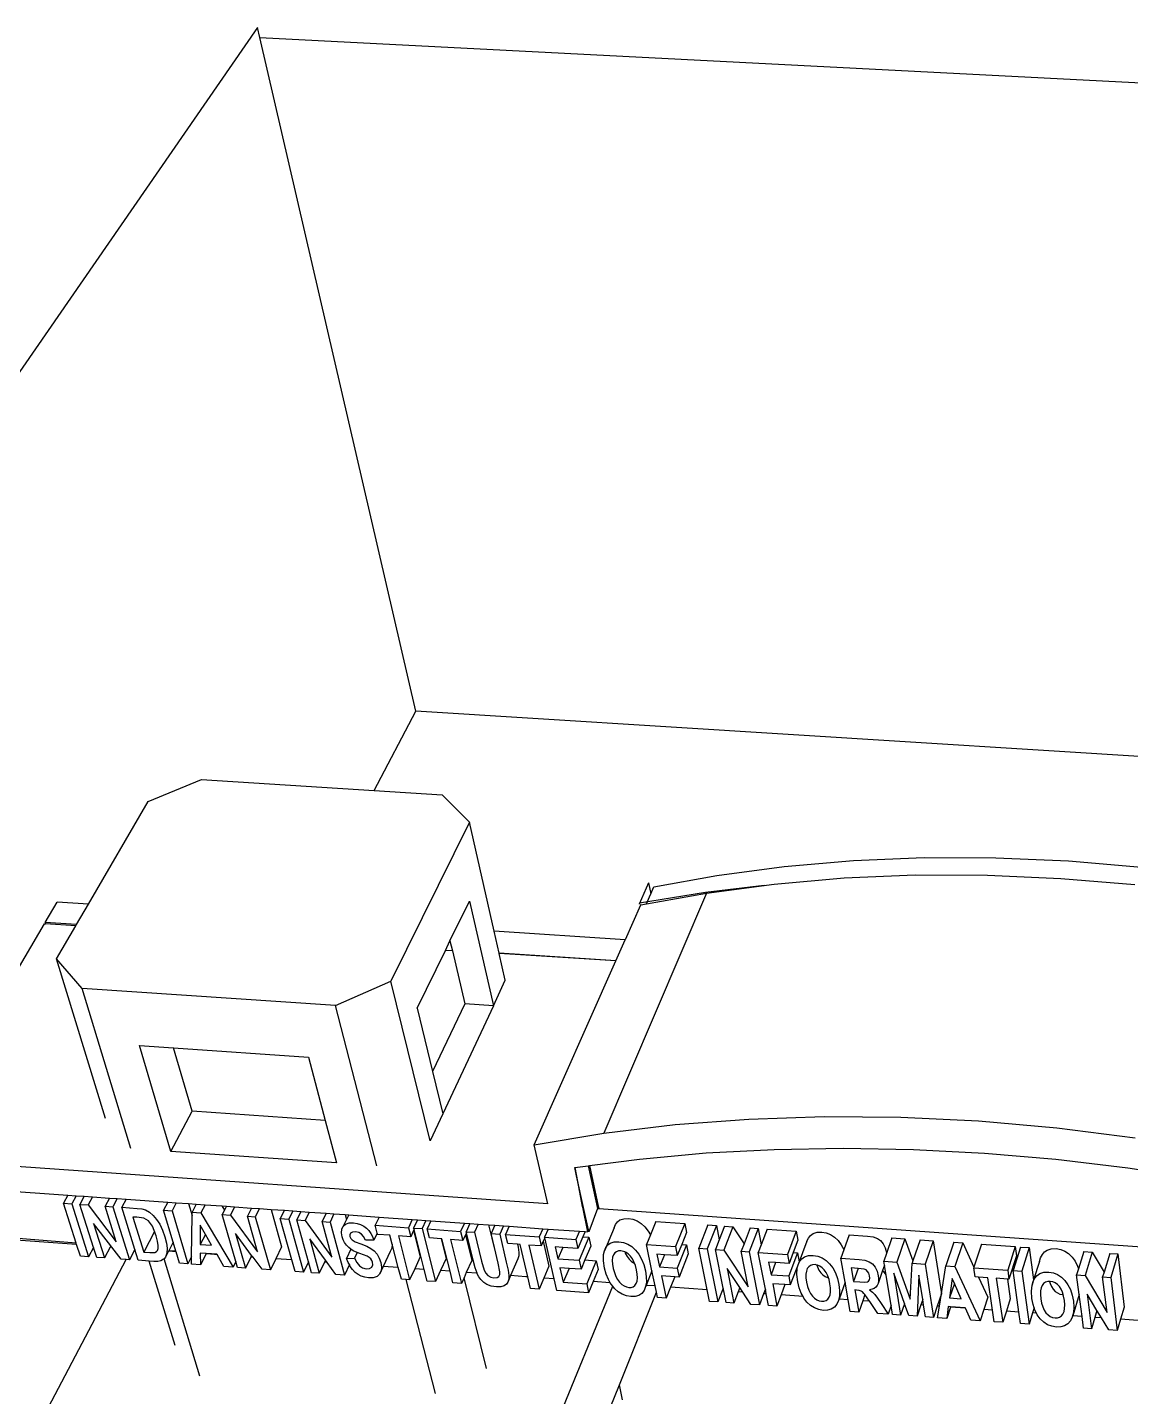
# Model space of a CAD drawing. Extents: x -32.6 to 7.6, y -16.6 to 12.1.
# Drawn here: x -19.14 to -6.94, y -3.03 to 12.12 of the extents above; entities that cross this region are included whole.
import ezdxf

# ---------------------------------------------------------------- set-up
doc = ezdxf.new("R2010")
doc.units = 0
doc.header["$MEASUREMENT"] = 0
doc.layers.get('0').update_dxf_attribs({"linetype": 'CONTINUOUS'})

msp = doc.modelspace()

# ---------------------------------------------------------------- linework, layer by layer
for p, q in [((-16.595, 12.117), (-32.644, -11.11)), ((-16.569, 12.006), (-16.595, 12.117)), ((-16.569, 12.006), (7.391, 10.774)), ((-14.845, 4.553), (-16.569, 12.006)), ((-15.305, 3.677), (-14.845, 4.553)), ((6.598, 3.216), (-14.845, 4.553)), ((-17.806, 3.554), (-17.214, 3.799)), ((-17.214, 3.799), (-15.305, 3.677)), ((-15.305, 3.677), (-14.552, 3.629)), ((-18.466, 2.419), (-17.806, 3.554)), ((-14.25, 3.326), (-14.552, 3.629)), ((-14.25, 3.326), (-15.123, 1.568)), ((-13.977, 2.12), (-14.25, 3.326)), ((-10.77, 2.836), (-10.005, 2.901)), ((-10.005, 2.901), (-9.224, 2.934)), ((-9.224, 2.934), (-8.43, 2.932)), ((-8.43, 2.932), (-7.627, 2.897)), ((-7.627, 2.897), (-6.818, 2.828)), ((-12.211, 2.612), (-11.515, 2.737)), ((-11.515, 2.737), (-10.77, 2.836)), ((-10.109, 2.709), (-9.321, 2.742)), ((-9.321, 2.742), (-8.521, 2.741)), ((-8.521, 2.741), (-7.71, 2.705)), ((-12.27, 2.657), (-12.375, 2.421)), ((-12.295, 2.422), (-12.211, 2.612)), ((-12.27, 2.657), (-12.246, 2.535)), ((-10.994, 2.627), (-11.641, 2.55)), ((-11.631, 2.542), (-10.88, 2.642)), ((-10.88, 2.642), (-10.109, 2.709)), ((-7.71, 2.705), (-6.894, 2.635)), ((-18.945, 2.217), (-18.811, 2.442)), ((-18.466, 2.419), (-18.811, 2.442)), ((-14.467, 2.014), (-14.253, 2.454)), ((-14.253, 2.454), (-13.986, 1.295)), ((-11.631, 2.542), (-12.767, -0.115)), ((-11.641, 2.55), (-12.372, 2.429)), ((-12.295, 2.422), (-11.631, 2.542)), ((-18.598, 2.193), (-18.466, 2.419)), ((-12.359, 2.41), (-12.531, 2.023)), ((-12.375, 2.422), (-12.375, 2.421)), ((-12.357, 2.416), (-12.359, 2.41)), ((-12.359, 2.41), (-12.356, 2.411)), ((-12.356, 2.411), (-12.357, 2.416)), ((-12.356, 2.411), (-12.295, 2.422)), ((-18.954, 2.202), (-20.487, -0.398)), ((-18.954, 2.202), (-18.94, 2.201)), ((-18.598, 2.193), (-18.945, 2.217)), ((-18.945, 2.217), (-18.94, 2.201)), ((-18.606, 2.179), (-18.94, 2.201)), ((-18.606, 2.179), (-18.94, 2.201)), ((-18.818, 1.815), (-18.606, 2.179)), ((-18.606, 2.179), (-18.598, 2.193)), ((-18.606, 2.179), (-18.606, 2.179)), ((-14.518, 1.908), (-14.467, 2.014)), ((-14.467, 2.014), (-14.441, 1.903)), ((-12.531, 2.023), (-13.977, 2.12)), ((-13.923, 1.879), (-13.977, 2.12)), ((-12.633, 1.793), (-12.531, 2.023)), ((-14.83, 1.268), (-14.518, 1.908)), ((-14.441, 1.903), (-14.518, 1.908)), ((-14.441, 1.903), (-14.303, 1.316)), ((-12.633, 1.793), (-13.923, 1.879)), ((-13.923, 1.878), (-13.923, 1.879)), ((-12.633, 1.792), (-13.923, 1.878)), ((-13.922, 1.875), (-13.923, 1.878)), ((-12.633, 1.792), (-13.922, 1.875)), ((-13.855, 1.577), (-13.922, 1.875)), ((-18.535, 1.485), (-18.818, 1.815)), ((-18.277, 0.049), (-18.818, 1.815)), ((-13.535, -0.244), (-12.633, 1.792)), ((-12.633, 1.792), (-12.633, 1.793)), ((-12.633, 1.792), (-12.633, 1.792)), ((-15.734, 1.297), (-15.123, 1.568)), ((-14.686, -0.2), (-15.123, 1.568)), ((-13.986, 1.295), (-13.855, 1.577)), ((-15.734, 1.297), (-18.535, 1.485)), ((-17.998, -0.283), (-18.535, 1.485)), ((-15.277, -0.474), (-15.734, 1.297)), ((-14.83, 1.268), (-14.659, 0.567)), ((-14.303, 1.316), (-14.659, 0.567)), ((-13.986, 1.295), (-14.545, 0.101)), ((-13.986, 1.295), (-14.303, 1.316)), ((-17.554, -0.315), (-17.9, 0.855)), ((-17.9, 0.855), (-17.524, 0.83)), ((-17.32, 0.128), (-17.524, 0.83)), ((-17.524, 0.83), (-16.033, 0.728)), ((-16.033, 0.728), (-15.847, 0.026)), ((-14.659, 0.567), (-14.545, 0.101)), ((-17.554, -0.315), (-17.32, 0.128)), ((-15.847, 0.026), (-17.32, 0.128)), ((-15.847, 0.026), (-15.723, -0.442)), ((-14.545, 0.101), (-14.686, -0.2)), ((-11.975, -0.019), (-11.161, 0.043)), ((-11.161, 0.043), (-10.328, 0.071)), ((-10.328, 0.071), (-9.481, 0.064)), ((-9.481, 0.064), (-8.622, 0.022)), ((-8.622, 0.022), (-7.757, -0.055)), ((-13.535, -0.244), (-12.767, -0.115)), ((-12.767, -0.115), (-11.975, -0.019)), ((-7.757, -0.055), (-6.888, -0.167)), ((-13.386, -0.897), (-13.535, -0.244)), ((-11.634, -0.333), (-10.882, -0.293)), ((-10.882, -0.293), (-10.117, -0.279)), ((-10.117, -0.279), (-9.341, -0.293)), ((-9.341, -0.293), (-8.556, -0.334)), ((-13.386, -0.897), (-20.487, -0.398)), ((-15.723, -0.442), (-17.554, -0.315)), ((-12.925, -0.472), (-12.37, -0.4)), ((-12.37, -0.4), (-11.634, -0.333)), ((-8.556, -0.334), (-7.765, -0.402)), ((-7.765, -0.402), (-6.972, -0.497)), ((-13.088, -0.493), (-12.94, -0.474)), ((-13.088, -0.493), (-13.069, -0.59)), ((-13.068, -0.587), (-13.088, -0.493)), ((-13.068, -0.587), (-13.069, -0.59)), ((-13.069, -0.59), (-13.004, -0.924)), ((-12.991, -0.935), (-13.068, -0.587)), ((-12.94, -0.474), (-12.925, -0.472)), ((-12.94, -0.474), (-12.836, -0.946)), ((-12.925, -0.472), (-12.827, -0.922)), ((-6.972, -0.497), (-6.178, -0.618)), ((-20.149, -0.695), (-18.692, -0.798)), ((-18.692, -0.798), (-18.742, -0.888)), ((-18.742, -0.888), (-18.649, -0.895)), ((-18.601, -1.331), (-18.742, -0.888)), ((-18.692, -0.798), (-18.6, -0.805)), ((-18.6, -0.805), (-18.649, -0.895)), ((-18.649, -0.895), (-18.463, -1.481)), ((-18.6, -0.805), (-18.511, -0.811)), ((-18.511, -0.811), (-18.56, -0.901)), ((-18.56, -0.901), (-18.469, -0.908)), ((-18.408, -1.38), (-18.56, -0.901)), ((-18.511, -0.811), (-18.421, -0.817)), ((-18.421, -0.817), (-18.469, -0.908)), ((-18.469, -0.908), (-18.159, -1.314)), ((-18.421, -0.817), (-18.233, -0.831)), ((-18.233, -0.831), (-18.281, -0.921)), ((-18.233, -0.831), (-18.146, -0.837)), ((-18.146, -0.837), (-18.195, -0.927)), ((-18.146, -0.837), (-18.049, -0.844)), ((-18.049, -0.844), (-18.097, -0.934)), ((-18.049, -0.844), (-17.587, -0.876)), ((-17.587, -0.876), (-17.635, -0.967)), ((-17.587, -0.876), (-17.494, -0.883)), ((-17.494, -0.883), (-17.541, -0.973)), ((-17.494, -0.883), (-17.359, -0.892)), ((-17.359, -0.892), (-17.32, -1.025)), ((-17.359, -0.892), (-17.273, -0.899)), ((-17.273, -0.899), (-17.32, -0.989)), ((-17.273, -0.899), (-17.175, -0.905)), ((-17.175, -0.905), (-17.221, -0.996)), ((-17.175, -0.905), (-16.989, -0.919)), ((-18.159, -1.314), (-18.281, -0.921)), ((-18.281, -0.921), (-18.195, -0.927)), ((-18.195, -0.927), (-18.013, -1.514)), ((-18.097, -0.934), (-17.927, -0.946)), ((-17.953, -1.4), (-18.097, -0.934)), ((-17.973, -1.041), (-17.854, -1.429)), ((-17.931, -1.044), (-17.973, -1.041)), ((-17.853, -1.055), (-17.931, -1.044)), ((-17.927, -0.946), (-17.875, -0.952)), ((-17.875, -0.952), (-17.836, -0.963)), ((-17.827, -1.067), (-17.853, -1.055)), ((-17.836, -0.963), (-17.792, -0.987)), ((-17.792, -0.987), (-17.75, -1.023)), ((-17.75, -1.023), (-17.711, -1.068)), ((-17.635, -0.967), (-17.541, -0.973)), ((-17.529, -1.319), (-17.635, -0.967)), ((-17.541, -0.973), (-17.366, -1.56)), ((-17.324, -1.477), (-17.32, -1.025)), ((-17.32, -0.989), (-17.221, -0.996)), ((-17.32, -1.025), (-17.32, -0.989)), ((-17.221, -0.996), (-16.866, -1.596)), ((-16.989, -0.919), (-16.962, -0.965)), ((-16.989, -0.919), (-16.94, -0.922)), ((-16.962, -0.965), (-16.986, -1.013)), ((-16.986, -1.013), (-16.896, -1.019)), ((-16.835, -1.534), (-16.986, -1.013)), ((-16.94, -0.922), (-16.962, -0.965)), ((-16.94, -0.922), (-16.85, -0.928)), ((-16.85, -0.928), (-16.896, -1.019)), ((-16.896, -1.019), (-16.594, -1.426)), ((-16.85, -0.928), (-16.661, -0.942)), ((-16.661, -0.942), (-16.706, -1.032)), ((-16.594, -1.426), (-16.706, -1.032)), ((-16.706, -1.032), (-16.62, -1.039)), ((-16.661, -0.942), (-16.574, -0.948)), ((-16.574, -0.948), (-16.62, -1.039)), ((-16.62, -1.039), (-16.453, -1.625)), ((-16.574, -0.948), (-16.445, -0.957)), ((-16.445, -0.957), (-16.329, -1.372)), ((-16.445, -0.957), (-16.299, -0.967)), ((-16.299, -0.967), (-16.344, -1.058)), ((-16.344, -1.058), (-16.251, -1.065)), ((-16.216, -1.516), (-16.344, -1.058)), ((-16.299, -0.967), (-16.206, -0.974)), ((-16.206, -0.974), (-16.251, -1.065)), ((-16.206, -0.974), (-16.116, -0.98)), ((-16.116, -0.98), (-16.161, -1.071)), ((-16.116, -0.98), (-16.026, -0.987)), ((-16.026, -0.987), (-16.07, -1.078)), ((-16.026, -0.987), (-15.836, -1)), ((-15.836, -1), (-15.88, -1.091)), ((-15.836, -1), (-15.75, -1.006)), ((-15.75, -1.006), (-15.793, -1.097)), ((-15.75, -1.006), (-15.625, -1.015)), ((-15.625, -1.015), (-15.611, -1.068)), ((-15.625, -1.015), (-15.587, -1.018)), ((-15.587, -1.018), (-15.611, -1.068)), ((-15.587, -1.018), (-15.252, -1.041)), ((-15.252, -1.041), (-15.295, -1.132)), ((-15.252, -1.041), (-14.884, -1.068)), ((-13.004, -0.924), (-13.002, -0.934)), ((-13.002, -0.934), (-12.991, -0.935)), ((-13.002, -0.934), (-12.946, -1.205)), ((-12.936, -1.182), (-12.991, -0.935)), ((-12.836, -0.946), (-12.931, -1.206)), ((-12.827, -0.922), (-12.836, -0.946)), ((-12.836, -0.946), (-12.832, -0.946)), ((-12.825, -0.929), (-12.832, -0.946)), ((-12.832, -0.946), (-12.821, -0.947)), ((-12.827, -0.922), (-12.825, -0.929)), ((-12.825, -0.929), (-12.821, -0.947)), ((-12.821, -0.947), (-3.793, -1.582)), ((-12.588, -1.074), (-12.545, -1.06)), ((-12.545, -1.06), (-12.493, -1.058)), ((-12.493, -1.058), (-12.443, -1.066)), ((-18.409, -1.113), (-18.289, -1.494)), ((-18.218, -1.36), (-18.409, -1.113)), ((-17.734, -1.2), (-17.854, -1.429)), ((-17.802, -1.085), (-17.827, -1.067)), ((-17.78, -1.111), (-17.802, -1.085)), ((-17.758, -1.144), (-17.78, -1.111)), ((-17.738, -1.189), (-17.758, -1.144)), ((-17.734, -1.2), (-17.738, -1.189)), ((-17.717, -1.25), (-17.734, -1.2)), ((-17.711, -1.068), (-17.677, -1.122)), ((-17.677, -1.122), (-17.647, -1.185)), ((-17.647, -1.185), (-17.62, -1.262)), ((-17.231, -1.13), (-17.229, -1.344)), ((-17.172, -1.233), (-17.231, -1.13)), ((-16.251, -1.065), (-16.088, -1.652)), ((-16.161, -1.071), (-16.07, -1.078)), ((-16.032, -1.536), (-16.161, -1.071)), ((-16.07, -1.078), (-15.774, -1.484)), ((-15.774, -1.484), (-15.88, -1.091)), ((-15.88, -1.091), (-15.793, -1.097)), ((-15.793, -1.097), (-15.635, -1.684)), ((-15.666, -1.215), (-15.662, -1.176)), ((-15.662, -1.176), (-15.647, -1.143)), ((-15.611, -1.068), (-15.647, -1.143)), ((-15.647, -1.143), (-15.621, -1.12)), ((-15.621, -1.12), (-15.583, -1.107)), ((-15.583, -1.107), (-15.535, -1.106)), ((-15.544, -1.207), (-15.568, -1.221)), ((-15.509, -1.204), (-15.544, -1.207)), ((-15.535, -1.106), (-15.493, -1.112)), ((-15.474, -1.212), (-15.509, -1.204)), ((-15.493, -1.112), (-15.455, -1.123)), ((-15.455, -1.123), (-15.421, -1.141)), ((-15.421, -1.141), (-15.39, -1.164)), ((-15.39, -1.164), (-15.364, -1.192)), ((-15.364, -1.192), (-15.342, -1.223)), ((-15.295, -1.132), (-14.926, -1.159)), ((-15.273, -1.219), (-15.295, -1.132)), ((-14.884, -1.068), (-14.926, -1.159)), ((-14.926, -1.159), (-14.901, -1.259)), ((-14.87, -1.192), (-14.901, -1.259)), ((-14.884, -1.068), (-14.826, -1.072)), ((-14.864, -1.18), (-14.87, -1.192)), ((-14.87, -1.192), (-14.796, -1.481)), ((-14.826, -1.072), (-14.869, -1.163)), ((-14.869, -1.163), (-14.775, -1.169)), ((-14.864, -1.18), (-14.869, -1.163)), ((-14.752, -1.621), (-14.864, -1.18)), ((-14.826, -1.072), (-14.733, -1.078)), ((-14.733, -1.078), (-14.775, -1.169)), ((-14.775, -1.169), (-14.626, -1.756)), ((-14.733, -1.078), (-14.677, -1.082)), ((-14.677, -1.082), (-14.719, -1.173)), ((-14.693, -1.273), (-14.719, -1.173)), ((-14.719, -1.173), (-14.349, -1.2)), ((-14.677, -1.082), (-14.308, -1.108)), ((-14.308, -1.108), (-14.349, -1.2)), ((-14.349, -1.2), (-14.324, -1.3)), ((-14.308, -1.108), (-14.248, -1.113)), ((-14.248, -1.113), (-14.289, -1.204)), ((-14.289, -1.204), (-14.195, -1.21)), ((-14.286, -1.215), (-14.289, -1.204)), ((-14.248, -1.113), (-14.154, -1.119)), ((-14.154, -1.119), (-14.195, -1.21)), ((-14.195, -1.21), (-14.117, -1.53)), ((-14.154, -1.119), (-14.04, -1.127)), ((-14.04, -1.127), (-14.004, -1.275)), ((-14.04, -1.127), (-13.971, -1.132)), ((-13.971, -1.132), (-14.012, -1.223)), ((-13.971, -1.132), (-13.877, -1.139)), ((-13.877, -1.139), (-13.917, -1.23)), ((-13.877, -1.139), (-13.811, -1.143)), ((-13.811, -1.143), (-13.852, -1.235)), ((-13.811, -1.143), (-13.441, -1.17)), ((-13.441, -1.17), (-13.481, -1.261)), ((-13.441, -1.17), (-13.381, -1.174)), ((-13.381, -1.174), (-13.42, -1.265)), ((-13.381, -1.174), (-13.035, -1.198)), ((-13.035, -1.198), (-13.074, -1.29)), ((-13.035, -1.198), (-12.972, -1.203)), ((-12.972, -1.203), (-12.996, -1.259)), ((-12.972, -1.203), (-12.946, -1.205)), ((-12.936, -1.182), (-12.946, -1.205)), ((-12.931, -1.206), (-12.936, -1.182)), ((-12.653, -1.159), (-12.759, -1.415)), ((-12.653, -1.159), (-12.637, -1.123)), ((-12.637, -1.123), (-12.615, -1.094)), ((-12.615, -1.094), (-12.588, -1.074)), ((-12.443, -1.066), (-12.396, -1.084)), ((-12.396, -1.084), (-12.352, -1.113)), ((-12.352, -1.113), (-12.311, -1.15)), ((-12.311, -1.15), (-12.275, -1.197)), ((-12.275, -1.197), (-12.251, -1.239)), ((-12.19, -1.089), (-12.251, -1.239)), ((-12.19, -1.089), (-11.871, -1.111)), ((-11.871, -1.111), (-11.973, -1.368)), ((-11.85, -1.211), (-11.904, -1.345)), ((-11.871, -1.111), (-11.85, -1.211)), ((-11.615, -1.129), (-11.716, -1.386)), ((-11.521, -1.136), (-11.621, -1.393)), ((-11.615, -1.129), (-11.521, -1.136)), ((-11.521, -1.136), (-11.489, -1.295)), ((-11.43, -1.142), (-11.489, -1.295)), ((-11.338, -1.149), (-11.438, -1.406)), ((-11.43, -1.142), (-11.338, -1.149)), ((-11.338, -1.149), (-11.214, -1.338)), ((-11.147, -1.162), (-11.214, -1.338)), ((-11.059, -1.169), (-11.158, -1.426)), ((-11.147, -1.162), (-11.059, -1.169)), ((-11.059, -1.169), (-11.025, -1.35)), ((-10.959, -1.176), (-11.025, -1.35)), ((-10.959, -1.176), (-10.638, -1.198)), ((-10.638, -1.198), (-10.734, -1.456)), ((-10.638, -1.198), (-10.62, -1.298)), ((-10.451, -1.225), (-10.407, -1.21)), ((-10.407, -1.21), (-10.355, -1.208)), ((-10.355, -1.208), (-10.305, -1.217)), ((-18.601, -1.331), (-19.97, -1.219)), ((-18.596, -1.346), (-19.96, -1.248)), ((-18.596, -1.346), (-18.601, -1.331)), ((-18.555, -1.475), (-18.596, -1.346)), ((-18.219, -1.362), (-18.225, -1.373)), ((-18.218, -1.36), (-18.219, -1.362)), ((-18.217, -1.362), (-18.219, -1.362)), ((-18.217, -1.362), (-18.218, -1.36)), ((-18.208, -1.374), (-18.217, -1.362)), ((-17.701, -1.31), (-17.717, -1.25)), ((-17.694, -1.356), (-17.701, -1.31)), ((-17.695, -1.389), (-17.694, -1.356)), ((-17.62, -1.262), (-17.603, -1.329)), ((-17.603, -1.329), (-17.596, -1.385)), ((-17.529, -1.319), (-17.578, -1.414)), ((-17.498, -1.42), (-17.529, -1.319)), ((-17.172, -1.233), (-17.229, -1.344)), ((-17.229, -1.344), (-17.104, -1.353)), ((-17.104, -1.353), (-17.172, -1.233)), ((-16.84, -1.224), (-16.73, -1.606)), ((-16.661, -1.465), (-16.84, -1.224)), ((-16.018, -1.283), (-15.913, -1.664)), ((-15.844, -1.52), (-16.018, -1.283)), ((-15.66, -1.259), (-15.666, -1.215)), ((-15.648, -1.292), (-15.66, -1.259)), ((-15.632, -1.324), (-15.648, -1.292)), ((-15.611, -1.353), (-15.632, -1.324)), ((-15.586, -1.38), (-15.611, -1.353)), ((-15.568, -1.221), (-15.574, -1.237)), ((-15.574, -1.237), (-15.573, -1.257)), ((-15.573, -1.257), (-15.564, -1.277)), ((-15.564, -1.277), (-15.549, -1.294)), ((-15.549, -1.294), (-15.514, -1.315)), ((-15.514, -1.315), (-15.453, -1.339)), ((-15.445, -1.229), (-15.474, -1.212)), ((-15.453, -1.339), (-15.388, -1.364)), ((-15.422, -1.256), (-15.445, -1.229)), ((-15.402, -1.296), (-15.422, -1.256)), ((-15.31, -1.297), (-15.402, -1.296)), ((-15.342, -1.223), (-15.324, -1.258)), ((-15.324, -1.258), (-15.31, -1.297)), ((-15.273, -1.219), (-15.31, -1.297)), ((-15.269, -1.233), (-15.273, -1.219)), ((-15.132, -1.242), (-15.269, -1.233)), ((-15.106, -1.341), (-15.132, -1.242)), ((-15.106, -1.341), (-15.11, -1.384)), ((-15.039, -1.601), (-15.106, -1.341)), ((-14.901, -1.259), (-15.038, -1.249)), ((-15.038, -1.249), (-14.913, -1.736)), ((-14.566, -1.283), (-14.693, -1.273)), ((-14.566, -1.283), (-14.511, -1.501)), ((-14.556, -1.283), (-14.566, -1.283)), ((-14.466, -1.641), (-14.556, -1.283)), ((-14.324, -1.3), (-14.462, -1.29)), ((-14.462, -1.29), (-14.341, -1.777)), ((-14.297, -1.238), (-14.324, -1.3)), ((-14.286, -1.215), (-14.297, -1.238)), ((-14.297, -1.238), (-14.227, -1.522)), ((-14.212, -1.518), (-14.286, -1.215)), ((-14.012, -1.223), (-13.917, -1.23)), ((-13.975, -1.378), (-14.012, -1.223)), ((-14.004, -1.275), (-13.977, -1.373)), ((-13.917, -1.23), (-13.844, -1.54)), ((-13.828, -1.335), (-13.852, -1.235)), ((-13.852, -1.235), (-13.481, -1.261)), ((-13.719, -1.343), (-13.828, -1.335)), ((-13.719, -1.343), (-13.713, -1.374)), ((-13.69, -1.345), (-13.719, -1.343)), ((-13.606, -1.703), (-13.69, -1.345)), ((-13.458, -1.361), (-13.596, -1.351)), ((-13.596, -1.351), (-13.482, -1.838)), ((-13.481, -1.261), (-13.458, -1.361)), ((-13.436, -1.31), (-13.458, -1.361)), ((-13.419, -1.271), (-13.436, -1.31)), ((-13.436, -1.31), (-13.373, -1.583)), ((-13.42, -1.265), (-13.074, -1.29)), ((-13.419, -1.271), (-13.42, -1.265)), ((-13.315, -1.724), (-13.419, -1.271)), ((-13.074, -1.29), (-13.052, -1.39)), ((-12.996, -1.259), (-13.052, -1.39)), ((-12.932, -1.264), (-13.04, -1.52)), ((-12.996, -1.259), (-12.932, -1.264)), ((-12.91, -1.363), (-12.974, -1.515)), ((-12.932, -1.264), (-12.91, -1.363)), ((-12.743, -1.379), (-12.721, -1.35)), ((-12.721, -1.35), (-12.694, -1.33)), ((-12.694, -1.33), (-12.651, -1.316)), ((-12.651, -1.316), (-12.599, -1.314)), ((-12.599, -1.314), (-12.548, -1.322)), ((-12.548, -1.322), (-12.501, -1.341)), ((-12.501, -1.341), (-12.457, -1.369)), ((-12.251, -1.239), (-12.294, -1.345)), ((-12.294, -1.345), (-11.973, -1.368)), ((-12.233, -1.638), (-12.294, -1.345)), ((-11.853, -1.349), (-11.955, -1.606)), ((-11.904, -1.345), (-11.953, -1.468)), ((-11.904, -1.345), (-11.853, -1.349)), ((-11.853, -1.349), (-11.833, -1.448)), ((-11.489, -1.295), (-11.53, -1.399)), ((-11.214, -1.338), (-11.246, -1.419)), ((-11.025, -1.35), (-11.057, -1.433)), ((-10.62, -1.298), (-10.67, -1.433)), ((-10.52, -1.31), (-10.615, -1.568)), ((-10.52, -1.31), (-10.502, -1.274)), ((-10.502, -1.274), (-10.479, -1.244)), ((-10.479, -1.244), (-10.451, -1.225)), ((-10.305, -1.217), (-10.258, -1.235)), ((-10.258, -1.235), (-10.215, -1.263)), ((-10.215, -1.263), (-10.175, -1.301)), ((-10.175, -1.301), (-10.14, -1.348)), ((-10.14, -1.348), (-10.111, -1.401)), ((-10.051, -1.24), (-10.11, -1.404)), ((-10.051, -1.24), (-9.851, -1.254)), ((-9.851, -1.254), (-9.786, -1.262)), ((-9.786, -1.262), (-9.74, -1.277)), ((-9.74, -1.277), (-9.705, -1.302)), ((-9.705, -1.302), (-9.676, -1.338)), ((-9.676, -1.338), (-9.653, -1.383)), ((-9.579, -1.273), (-9.639, -1.443)), ((-9.579, -1.273), (-9.437, -1.283)), ((-9.437, -1.283), (-9.527, -1.541)), ((-9.437, -1.283), (-9.348, -1.527)), ((-9.268, -1.295), (-9.348, -1.527)), ((-9.268, -1.295), (-9.125, -1.305)), ((-9.125, -1.305), (-9.213, -1.563)), ((-9.125, -1.305), (-9.033, -1.892)), ((-8.896, -1.321), (-8.983, -1.58)), ((-8.896, -1.321), (-8.795, -1.328)), ((-8.795, -1.328), (-8.882, -1.587)), ((-8.795, -1.328), (-8.673, -1.595)), ((-8.59, -1.343), (-8.673, -1.595)), ((-8.59, -1.343), (-8.216, -1.369)), ((-19.04, -3.398), (-18.048, -1.511)), ((-18.463, -1.481), (-18.555, -1.475)), ((-18.408, -1.38), (-18.463, -1.481)), ((-18.374, -1.488), (-18.408, -1.38)), ((-18.289, -1.494), (-18.374, -1.488)), ((-18.225, -1.373), (-18.289, -1.494)), ((-18.208, -1.374), (-18.225, -1.373)), ((-18.105, -1.507), (-18.208, -1.374)), ((-18.048, -1.511), (-18.105, -1.507)), ((-18.013, -1.514), (-18.048, -1.511)), ((-17.953, -1.4), (-18.013, -1.514)), ((-17.916, -1.52), (-17.953, -1.4)), ((-17.854, -1.429), (-17.785, -1.434)), ((-17.785, -1.434), (-17.731, -1.432)), ((-17.731, -1.432), (-17.713, -1.424)), ((-17.713, -1.424), (-17.701, -1.411)), ((-17.701, -1.411), (-17.695, -1.389)), ((-17.634, -1.509), (-17.665, -1.526)), ((-17.629, -1.502), (-17.634, -1.509)), ((-17.614, -1.485), (-17.629, -1.502)), ((-17.235, -2.8), (-17.629, -1.502)), ((-17.58, -1.419), (-17.614, -1.485)), ((-17.6, -1.441), (-17.614, -1.485)), ((-17.596, -1.385), (-17.6, -1.441)), ((-17.578, -1.414), (-17.58, -1.419)), ((-17.497, -1.425), (-17.58, -1.419)), ((-17.498, -1.42), (-17.578, -1.414)), ((-17.497, -1.425), (-17.498, -1.42)), ((-17.458, -1.553), (-17.497, -1.425)), ((-17.324, -1.477), (-17.366, -1.56)), ((-17.325, -1.563), (-17.324, -1.477)), ((-17.228, -1.44), (-17.227, -1.57)), ((-17.163, -1.445), (-17.228, -1.44)), ((-17.165, -1.448), (-17.227, -1.57)), ((-17.163, -1.445), (-17.165, -1.448)), ((-17.072, -1.455), (-17.165, -1.448)), ((-17.072, -1.455), (-17.165, -1.448)), ((-17.165, -1.448), (-17.165, -1.448)), ((-17.045, -1.453), (-17.163, -1.445)), ((-17.043, -1.457), (-17.072, -1.455)), ((-17.043, -1.457), (-17.045, -1.453)), ((-16.967, -1.589), (-17.043, -1.457)), ((-16.67, -1.484), (-16.73, -1.606)), ((-16.661, -1.465), (-16.67, -1.484)), ((-16.645, -1.486), (-16.67, -1.484)), ((-16.645, -1.486), (-16.661, -1.465)), ((-16.546, -1.619), (-16.645, -1.486)), ((-16.393, -1.504), (-16.453, -1.625)), ((-16.329, -1.372), (-16.393, -1.504)), ((-16.216, -1.516), (-16.393, -1.504)), ((-15.563, -1.398), (-15.611, -1.5)), ((-15.611, -1.5), (-15.524, -1.495)), ((-15.592, -1.546), (-15.611, -1.5)), ((-15.563, -1.398), (-15.586, -1.38)), ((-15.536, -1.415), (-15.563, -1.398)), ((-15.563, -1.398), (-15.563, -1.398)), ((-15.494, -1.433), (-15.536, -1.415)), ((-15.494, -1.433), (-15.524, -1.495)), ((-15.524, -1.495), (-15.498, -1.546)), ((-15.465, -1.446), (-15.494, -1.433)), ((-15.384, -1.476), (-15.465, -1.446)), ((-15.388, -1.364), (-15.341, -1.389)), ((-15.36, -1.49), (-15.384, -1.476)), ((-15.343, -1.504), (-15.36, -1.49)), ((-15.332, -1.521), (-15.343, -1.504)), ((-15.341, -1.389), (-15.305, -1.417)), ((-15.305, -1.417), (-15.274, -1.452)), ((-15.274, -1.452), (-15.25, -1.495)), ((-15.25, -1.495), (-15.232, -1.546)), ((-15.127, -1.421), (-15.205, -1.589)), ((-15.11, -1.384), (-15.127, -1.421)), ((-14.796, -1.481), (-14.857, -1.614)), ((-14.511, -1.501), (-14.571, -1.634)), ((-13.977, -1.373), (-13.975, -1.378)), ((-13.933, -1.55), (-13.975, -1.378)), ((-13.715, -1.504), (-13.796, -1.689)), ((-13.706, -1.472), (-13.715, -1.504)), ((-13.713, -1.374), (-13.704, -1.433)), ((-13.704, -1.433), (-13.706, -1.472)), ((-13.303, -1.372), (-13.273, -1.503)), ((-13.22, -1.378), (-13.303, -1.372)), ((-13.22, -1.378), (-13.273, -1.503)), ((-13.273, -1.503), (-13.04, -1.52)), ((-13.052, -1.39), (-13.22, -1.378)), ((-12.77, -1.524), (-12.769, -1.457)), ((-12.769, -1.457), (-12.759, -1.415)), ((-12.759, -1.415), (-12.743, -1.379)), ((-12.668, -1.487), (-12.672, -1.521)), ((-12.659, -1.46), (-12.668, -1.487)), ((-12.644, -1.439), (-12.659, -1.46)), ((-12.626, -1.425), (-12.644, -1.439)), ((-12.603, -1.417), (-12.626, -1.425)), ((-12.576, -1.416), (-12.603, -1.417)), ((-12.547, -1.421), (-12.576, -1.416)), ((-12.533, -1.427), (-12.547, -1.421)), ((-12.533, -1.427), (-12.528, -1.441)), ((-12.52, -1.432), (-12.533, -1.427)), ((-12.528, -1.441), (-12.509, -1.477)), ((-12.495, -1.449), (-12.52, -1.432)), ((-12.509, -1.477), (-12.487, -1.506)), ((-12.471, -1.473), (-12.495, -1.449)), ((-12.487, -1.506), (-12.463, -1.53)), ((-12.45, -1.502), (-12.471, -1.473)), ((-12.457, -1.369), (-12.416, -1.407)), ((-12.432, -1.537), (-12.45, -1.502)), ((-12.416, -1.407), (-12.379, -1.453)), ((-12.379, -1.453), (-12.349, -1.507)), ((-12.349, -1.507), (-12.324, -1.568)), ((-12.179, -1.452), (-12.15, -1.592)), ((-12.096, -1.458), (-12.179, -1.452)), ((-12.096, -1.458), (-12.15, -1.592)), ((-11.953, -1.468), (-12.096, -1.458)), ((-11.973, -1.368), (-11.953, -1.468)), ((-11.833, -1.448), (-11.934, -1.705)), ((-11.716, -1.386), (-11.621, -1.393)), ((-11.624, -1.845), (-11.716, -1.386)), ((-11.621, -1.393), (-11.504, -1.98)), ((-11.53, -1.399), (-11.438, -1.406)), ((-11.445, -1.828), (-11.53, -1.399)), ((-11.438, -1.406), (-11.17, -1.813)), ((-11.17, -1.813), (-11.246, -1.419)), ((-11.246, -1.419), (-11.158, -1.426)), ((-11.158, -1.426), (-11.045, -2.013)), ((-11.057, -1.433), (-10.734, -1.456)), ((-10.979, -1.839), (-11.057, -1.433)), ((-10.734, -1.456), (-10.716, -1.556)), ((-10.625, -1.436), (-10.721, -1.693)), ((-10.67, -1.433), (-10.716, -1.556)), ((-10.67, -1.433), (-10.625, -1.436)), ((-10.625, -1.436), (-10.607, -1.535)), ((-10.598, -1.531), (-10.574, -1.502)), ((-10.574, -1.502), (-10.547, -1.482)), ((-10.547, -1.482), (-10.502, -1.468)), ((-10.502, -1.468), (-10.449, -1.466)), ((-10.449, -1.466), (-10.399, -1.474)), ((-10.399, -1.474), (-10.352, -1.493)), ((-10.352, -1.493), (-10.308, -1.521)), ((-10.11, -1.404), (-10.144, -1.498)), ((-10.144, -1.498), (-9.943, -1.512)), ((-10.098, -1.763), (-10.144, -1.498)), ((-10.111, -1.401), (-10.11, -1.404)), ((-9.943, -1.512), (-9.878, -1.52)), ((-9.639, -1.443), (-9.67, -1.531)), ((-9.653, -1.383), (-9.64, -1.433)), ((-9.64, -1.433), (-9.639, -1.443)), ((-8.216, -1.369), (-8.299, -1.628)), ((-8.201, -1.469), (-8.285, -1.729)), ((-8.157, -1.373), (-8.24, -1.632)), ((-8.216, -1.369), (-8.201, -1.469)), ((-8.157, -1.373), (-8.062, -1.38)), ((-8.062, -1.38), (-8.144, -1.639)), ((-8.062, -1.38), (-8.012, -1.737)), ((-7.949, -1.534), (-7.936, -1.493)), ((-7.936, -1.493), (-7.916, -1.456)), ((-7.916, -1.456), (-7.891, -1.427)), ((-7.891, -1.427), (-7.862, -1.407)), ((-7.862, -1.407), (-7.817, -1.393)), ((-7.817, -1.393), (-7.764, -1.391)), ((-7.764, -1.391), (-7.713, -1.399)), ((-7.713, -1.399), (-7.667, -1.418)), ((-7.667, -1.418), (-7.625, -1.446)), ((-7.625, -1.446), (-7.586, -1.484)), ((-7.586, -1.484), (-7.553, -1.53)), ((-7.457, -1.422), (-7.516, -1.616)), ((-7.457, -1.422), (-7.364, -1.429)), ((-7.364, -1.429), (-7.443, -1.689)), ((-7.364, -1.429), (-7.233, -1.65)), ((-7.171, -1.443), (-7.233, -1.65)), ((-7.171, -1.443), (-7.082, -1.449)), ((-7.082, -1.449), (-7.16, -1.709)), ((-7.082, -1.449), (-7.011, -2.037)), ((-17.794, -1.529), (-17.916, -1.52)), ((-17.507, -2.464), (-17.794, -1.529)), ((-17.743, -1.533), (-17.794, -1.529)), ((-17.698, -1.533), (-17.743, -1.533)), ((-17.665, -1.526), (-17.698, -1.533)), ((-17.366, -1.56), (-17.458, -1.553)), ((-17.227, -1.57), (-17.325, -1.563)), ((-16.866, -1.596), (-16.967, -1.589)), ((-16.835, -1.534), (-16.866, -1.596)), ((-16.816, -1.599), (-16.835, -1.534)), ((-16.73, -1.606), (-16.816, -1.599)), ((-16.453, -1.625), (-16.546, -1.619)), ((-16.181, -1.645), (-16.216, -1.516)), ((-16.088, -1.652), (-16.181, -1.645)), ((-16.032, -1.536), (-16.088, -1.652)), ((-15.999, -1.658), (-16.032, -1.536)), ((-15.913, -1.664), (-15.999, -1.658)), ((-15.854, -1.542), (-15.913, -1.664)), ((-15.844, -1.52), (-15.854, -1.542)), ((-15.826, -1.544), (-15.854, -1.542)), ((-15.826, -1.544), (-15.844, -1.52)), ((-15.728, -1.677), (-15.826, -1.544)), ((-15.58, -1.568), (-15.635, -1.684)), ((-15.58, -1.568), (-15.592, -1.546)), ((-15.57, -1.587), (-15.58, -1.568)), ((-15.544, -1.623), (-15.57, -1.587)), ((-15.516, -1.653), (-15.544, -1.623)), ((-15.484, -1.677), (-15.516, -1.653)), ((-15.498, -1.546), (-15.468, -1.582)), ((-15.468, -1.582), (-15.433, -1.605)), ((-15.433, -1.605), (-15.394, -1.614)), ((-15.394, -1.614), (-15.356, -1.611)), ((-15.356, -1.611), (-15.332, -1.595)), ((-15.324, -1.54), (-15.332, -1.521)), ((-15.332, -1.595), (-15.322, -1.57)), ((-15.322, -1.57), (-15.324, -1.54)), ((-15.205, -1.589), (-15.245, -1.675)), ((-15.229, -1.639), (-15.245, -1.675)), ((-15.232, -1.546), (-15.224, -1.595)), ((-15.224, -1.595), (-15.229, -1.639)), ((-15.039, -1.601), (-15.205, -1.589)), ((-15.005, -1.729), (-15.039, -1.601)), ((-14.857, -1.614), (-14.913, -1.736)), ((-14.752, -1.621), (-14.857, -1.614)), ((-14.719, -1.75), (-14.752, -1.621)), ((-14.571, -1.634), (-14.626, -1.756)), ((-14.466, -1.641), (-14.571, -1.634)), ((-14.434, -1.77), (-14.466, -1.641)), ((-14.287, -1.654), (-14.312, -1.712)), ((-14.227, -1.522), (-14.287, -1.654)), ((-14.168, -1.663), (-14.287, -1.654)), ((-14.189, -1.605), (-14.212, -1.518)), ((-14.168, -1.663), (-14.189, -1.605)), ((-14.167, -1.668), (-14.168, -1.663)), ((-14.117, -1.53), (-14.09, -1.628)), ((-14.09, -1.628), (-14.072, -1.661)), ((-14.072, -1.661), (-14.048, -1.688)), ((-13.914, -1.649), (-13.933, -1.55)), ((-13.915, -1.676), (-13.914, -1.649)), ((-13.844, -1.54), (-13.824, -1.63)), ((-13.824, -1.63), (-13.816, -1.688)), ((-13.373, -1.583), (-13.43, -1.716)), ((-13.251, -1.602), (-13.214, -1.761)), ((-13.15, -1.609), (-13.251, -1.602)), ((-13.15, -1.609), (-13.214, -1.761)), ((-13.017, -1.619), (-13.15, -1.609)), ((-13.04, -1.52), (-13.017, -1.619)), ((-12.974, -1.515), (-13.017, -1.619)), ((-12.974, -1.515), (-12.849, -1.524)), ((-12.849, -1.524), (-12.955, -1.78)), ((-12.827, -1.622), (-12.882, -1.755)), ((-12.849, -1.524), (-12.827, -1.622)), ((-12.757, -1.606), (-12.77, -1.524)), ((-12.739, -1.673), (-12.757, -1.606)), ((-12.672, -1.521), (-12.669, -1.562)), ((-12.669, -1.562), (-12.661, -1.609)), ((-12.661, -1.609), (-12.649, -1.656)), ((-12.649, -1.656), (-12.633, -1.698)), ((-12.463, -1.53), (-12.437, -1.548)), ((-12.437, -1.548), (-12.426, -1.553)), ((-12.426, -1.553), (-12.432, -1.537)), ((-12.416, -1.579), (-12.426, -1.553)), ((-12.404, -1.626), (-12.416, -1.579)), ((-12.396, -1.674), (-12.404, -1.626)), ((-12.324, -1.568), (-12.306, -1.636)), ((-12.306, -1.636), (-12.296, -1.703)), ((-12.233, -1.638), (-12.297, -1.797)), ((-12.198, -1.804), (-12.233, -1.638)), ((-12.15, -1.592), (-11.955, -1.606)), ((-11.955, -1.606), (-11.934, -1.705)), ((-11.402, -1.611), (-11.327, -1.993)), ((-11.261, -1.822), (-11.402, -1.611)), ((-10.943, -1.54), (-10.916, -1.68)), ((-10.866, -1.545), (-10.943, -1.54)), ((-10.866, -1.545), (-10.916, -1.68)), ((-10.716, -1.556), (-10.866, -1.545)), ((-10.607, -1.535), (-10.703, -1.793)), ((-10.63, -1.677), (-10.627, -1.609)), ((-10.627, -1.609), (-10.615, -1.568)), ((-10.615, -1.568), (-10.598, -1.531)), ((-10.526, -1.64), (-10.531, -1.674)), ((-10.515, -1.612), (-10.526, -1.64)), ((-10.5, -1.591), (-10.515, -1.612)), ((-10.481, -1.577), (-10.5, -1.591)), ((-10.457, -1.569), (-10.481, -1.577)), ((-10.43, -1.568), (-10.457, -1.569)), ((-10.411, -1.572), (-10.43, -1.568)), ((-10.411, -1.572), (-10.404, -1.592)), ((-10.402, -1.573), (-10.411, -1.572)), ((-10.404, -1.592), (-10.387, -1.628)), ((-10.375, -1.585), (-10.402, -1.573)), ((-10.387, -1.628), (-10.366, -1.657)), ((-10.35, -1.602), (-10.375, -1.585)), ((-10.366, -1.657), (-10.342, -1.681)), ((-10.327, -1.625), (-10.35, -1.602)), ((-10.306, -1.654), (-10.327, -1.625)), ((-10.308, -1.521), (-10.268, -1.559)), ((-10.289, -1.69), (-10.306, -1.654)), ((-10.268, -1.559), (-10.233, -1.605)), ((-10.233, -1.605), (-10.204, -1.659)), ((-10.204, -1.659), (-10.182, -1.72)), ((-9.957, -1.61), (-10.031, -1.605)), ((-10.031, -1.605), (-10.005, -1.754)), ((-9.954, -1.61), (-10.005, -1.754)), ((-9.954, -1.61), (-9.957, -1.61)), ((-9.887, -1.617), (-9.954, -1.61)), ((-9.866, -1.626), (-9.887, -1.617)), ((-9.878, -1.52), (-9.831, -1.536)), ((-9.848, -1.643), (-9.866, -1.626)), ((-9.835, -1.664), (-9.848, -1.643)), ((-9.827, -1.692), (-9.835, -1.664)), ((-9.831, -1.536), (-9.796, -1.56)), ((-9.796, -1.56), (-9.766, -1.596)), ((-9.766, -1.596), (-9.744, -1.641)), ((-9.744, -1.641), (-9.73, -1.691)), ((-9.683, -1.634), (-9.733, -1.776)), ((-9.662, -1.574), (-9.683, -1.634)), ((-9.683, -1.634), (-9.677, -1.64)), ((-9.677, -1.64), (-9.648, -1.679)), ((-9.67, -1.531), (-9.527, -1.541)), ((-9.662, -1.574), (-9.67, -1.531)), ((-9.644, -1.684), (-9.662, -1.574)), ((-9.56, -1.664), (-9.484, -2.125)), ((-9.44, -1.997), (-9.56, -1.664)), ((-9.527, -1.541), (-9.376, -1.95)), ((-9.376, -1.95), (-9.357, -1.553)), ((-9.348, -1.527), (-9.357, -1.553)), ((-9.357, -1.553), (-9.213, -1.563)), ((-9.213, -1.563), (-9.12, -2.151)), ((-9.054, -2.029), (-8.983, -1.58)), ((-8.983, -1.58), (-8.882, -1.587)), ((-8.882, -1.587), (-8.604, -2.188)), ((-8.673, -1.595), (-8.675, -1.602)), ((-8.66, -1.702), (-8.675, -1.602)), ((-8.675, -1.602), (-8.299, -1.628)), ((-8.299, -1.628), (-8.285, -1.729)), ((-8.24, -1.632), (-8.144, -1.639)), ((-8.175, -2.092), (-8.24, -1.632)), ((-8.144, -1.639), (-8.062, -2.227)), ((-7.949, -1.534), (-8.012, -1.737)), ((-7.949, -1.534), (-7.949, -1.534)), ((-7.944, -1.667), (-7.898, -1.652)), ((-7.898, -1.652), (-7.845, -1.65)), ((-7.845, -1.65), (-7.794, -1.659)), ((-7.794, -1.659), (-7.747, -1.678)), ((-7.553, -1.53), (-7.526, -1.584)), ((-7.516, -1.616), (-7.537, -1.682)), ((-7.526, -1.584), (-7.516, -1.616)), ((-7.233, -1.65), (-7.249, -1.703)), ((-15.635, -1.684), (-15.728, -1.677)), ((-15.449, -1.695), (-15.484, -1.677)), ((-15.41, -1.707), (-15.449, -1.695)), ((-15.368, -1.713), (-15.41, -1.707)), ((-15.315, -1.712), (-15.368, -1.713)), ((-15.274, -1.699), (-15.315, -1.712)), ((-15.245, -1.675), (-15.274, -1.699)), ((-14.952, -1.733), (-15.005, -1.729)), ((-14.627, -2.992), (-14.952, -1.733)), ((-14.913, -1.736), (-14.952, -1.733)), ((-14.626, -1.756), (-14.719, -1.75)), ((-14.341, -1.777), (-14.434, -1.77)), ((-14.312, -1.712), (-14.341, -1.777)), ((-14.064, -2.716), (-14.312, -1.712)), ((-14.149, -1.701), (-14.167, -1.668)), ((-14.125, -1.734), (-14.149, -1.701)), ((-14.094, -1.764), (-14.125, -1.734)), ((-14.058, -1.788), (-14.094, -1.764)), ((-14.013, -1.805), (-14.058, -1.788)), ((-14.048, -1.688), (-14.017, -1.706)), ((-14.017, -1.706), (-13.981, -1.714)), ((-13.954, -1.814), (-14.013, -1.805)), ((-13.981, -1.714), (-13.947, -1.711)), ((-13.905, -1.814), (-13.954, -1.814)), ((-13.947, -1.711), (-13.926, -1.698)), ((-13.926, -1.698), (-13.915, -1.676)), ((-13.869, -1.803), (-13.905, -1.814)), ((-13.843, -1.785), (-13.869, -1.803)), ((-13.826, -1.76), (-13.843, -1.785)), ((-13.796, -1.689), (-13.826, -1.76)), ((-13.817, -1.728), (-13.826, -1.76)), ((-13.816, -1.688), (-13.817, -1.728)), ((-13.627, -1.702), (-13.796, -1.689)), ((-13.606, -1.703), (-13.627, -1.702)), ((-13.575, -1.832), (-13.606, -1.703)), ((-13.49, -3.812), (-12.667, -1.807)), ((-13.43, -1.716), (-13.482, -1.838)), ((-13.315, -1.724), (-13.43, -1.716)), ((-13.285, -1.853), (-13.315, -1.724)), ((-13.214, -1.761), (-12.955, -1.78)), ((-12.955, -1.78), (-12.934, -1.878)), ((-12.882, -1.755), (-12.934, -1.878)), ((-12.694, -1.768), (-12.882, -1.755)), ((-12.714, -1.732), (-12.739, -1.673)), ((-12.694, -1.768), (-12.714, -1.732)), ((-12.684, -1.785), (-12.694, -1.768)), ((-12.667, -1.807), (-12.684, -1.785)), ((-12.648, -1.83), (-12.667, -1.807)), ((-12.633, -1.698), (-12.614, -1.733)), ((-12.614, -1.733), (-12.592, -1.763)), ((-12.592, -1.763), (-12.567, -1.787)), ((-12.567, -1.787), (-12.542, -1.804)), ((-12.542, -1.804), (-12.516, -1.815)), ((-12.516, -1.815), (-12.488, -1.821)), ((-12.462, -1.819), (-12.44, -1.812)), ((-12.44, -1.812), (-12.422, -1.797)), ((-12.422, -1.797), (-12.407, -1.776)), ((-12.407, -1.776), (-12.398, -1.749)), ((-12.398, -1.749), (-12.394, -1.715)), ((-12.394, -1.715), (-12.396, -1.674)), ((-12.303, -1.811), (-12.32, -1.853)), ((-12.295, -1.761), (-12.303, -1.811)), ((-12.297, -1.797), (-12.303, -1.811)), ((-12.198, -1.804), (-12.297, -1.797)), ((-12.296, -1.703), (-12.295, -1.761)), ((-12.183, -1.871), (-12.198, -1.804)), ((-12.129, -1.691), (-12.077, -1.939)), ((-11.982, -1.702), (-12.129, -1.691)), ((-12.028, -1.816), (-12.077, -1.939)), ((-11.982, -1.702), (-12.028, -1.816)), ((-11.624, -1.845), (-12.028, -1.816)), ((-11.934, -1.705), (-11.982, -1.702)), ((-10.916, -1.68), (-10.721, -1.693)), ((-10.898, -1.779), (-10.851, -2.027)), ((-10.762, -1.789), (-10.898, -1.779)), ((-10.762, -1.789), (-10.805, -1.903)), ((-10.703, -1.793), (-10.762, -1.789)), ((-10.721, -1.693), (-10.703, -1.793)), ((-10.62, -1.759), (-10.63, -1.677)), ((-10.604, -1.825), (-10.62, -1.759)), ((-10.531, -1.674), (-10.53, -1.714)), ((-10.53, -1.714), (-10.524, -1.762)), ((-10.524, -1.762), (-10.513, -1.809)), ((-10.513, -1.809), (-10.498, -1.85)), ((-10.342, -1.681), (-10.317, -1.699)), ((-10.317, -1.699), (-10.291, -1.71)), ((-10.291, -1.71), (-10.282, -1.712)), ((-10.282, -1.712), (-10.289, -1.69)), ((-10.275, -1.731), (-10.282, -1.712)), ((-10.265, -1.779), (-10.275, -1.731)), ((-10.258, -1.826), (-10.265, -1.779)), ((-10.182, -1.72), (-10.166, -1.788)), ((-10.166, -1.788), (-10.158, -1.855)), ((-10.098, -1.763), (-10.164, -1.949)), ((-10.064, -1.956), (-10.098, -1.763)), ((-10.005, -1.754), (-9.935, -1.759)), ((-9.935, -1.759), (-9.88, -1.761)), ((-9.88, -1.761), (-9.851, -1.758)), ((-9.851, -1.758), (-9.838, -1.749)), ((-9.838, -1.749), (-9.829, -1.735)), ((-9.829, -1.735), (-9.825, -1.716)), ((-9.825, -1.716), (-9.827, -1.692)), ((-9.757, -1.817), (-9.776, -1.831)), ((-9.743, -1.798), (-9.757, -1.817)), ((-9.733, -1.776), (-9.743, -1.798)), ((-9.728, -1.751), (-9.733, -1.776)), ((-9.73, -1.691), (-9.727, -1.723)), ((-9.727, -1.723), (-9.728, -1.751)), ((-9.648, -1.679), (-9.644, -1.684)), ((-9.588, -2.019), (-9.644, -1.684)), ((-9.282, -1.683), (-9.301, -2.138)), ((-9.238, -1.954), (-9.282, -1.683)), ((-8.912, -1.722), (-8.942, -1.936)), ((-8.888, -1.775), (-8.942, -1.936)), ((-8.888, -1.775), (-8.912, -1.722)), ((-8.814, -1.945), (-8.888, -1.775)), ((-8.623, -1.705), (-8.66, -1.702)), ((-8.623, -1.705), (-8.52, -1.929)), ((-8.52, -1.712), (-8.623, -1.705)), ((-8.467, -2.071), (-8.52, -1.712)), ((-8.425, -1.719), (-8.354, -2.206)), ((-8.302, -1.727), (-8.425, -1.719)), ((-8.302, -1.727), (-8.271, -1.947)), ((-8.285, -1.729), (-8.302, -1.727)), ((-8.037, -1.861), (-8.03, -1.794)), ((-8.012, -1.737), (-8.03, -1.794)), ((-8.03, -1.794), (-8.017, -1.752)), ((-8.017, -1.752), (-7.998, -1.716)), ((-7.998, -1.716), (-7.973, -1.687)), ((-7.973, -1.687), (-7.944, -1.667)), ((-7.918, -1.797), (-7.93, -1.824)), ((-7.902, -1.776), (-7.918, -1.797)), ((-7.881, -1.762), (-7.902, -1.776)), ((-7.857, -1.754), (-7.881, -1.762)), ((-7.838, -1.753), (-7.857, -1.754)), ((-7.838, -1.753), (-7.831, -1.775)), ((-7.83, -1.753), (-7.838, -1.753)), ((-7.831, -1.775), (-7.815, -1.81)), ((-7.801, -1.758), (-7.83, -1.753)), ((-7.815, -1.81), (-7.795, -1.84)), ((-7.775, -1.769), (-7.801, -1.758)), ((-7.75, -1.786), (-7.775, -1.769)), ((-7.728, -1.81), (-7.75, -1.786)), ((-7.747, -1.678), (-7.705, -1.706)), ((-7.709, -1.839), (-7.728, -1.81)), ((-7.705, -1.706), (-7.666, -1.744)), ((-7.666, -1.744), (-7.633, -1.79)), ((-7.633, -1.79), (-7.606, -1.844)), ((-7.537, -1.682), (-7.443, -1.689)), ((-7.509, -1.897), (-7.537, -1.682)), ((-7.443, -1.689), (-7.199, -2.097)), ((-7.199, -2.097), (-7.249, -1.703)), ((-7.249, -1.703), (-7.16, -1.709)), ((-7.16, -1.709), (-7.087, -2.297)), ((-13.482, -1.838), (-13.575, -1.832)), ((-12.934, -1.878), (-13.285, -1.853)), ((-12.607, -1.867), (-12.648, -1.83)), ((-12.563, -1.895), (-12.607, -1.867)), ((-12.594, -2.898), (-12.183, -1.871)), ((-12.516, -1.913), (-12.563, -1.895)), ((-12.466, -1.921), (-12.516, -1.913)), ((-12.488, -1.821), (-12.462, -1.819)), ((-12.419, -1.92), (-12.466, -1.921)), ((-12.379, -1.908), (-12.419, -1.92)), ((-12.346, -1.886), (-12.379, -1.908)), ((-12.32, -1.853), (-12.346, -1.886)), ((-12.171, -1.933), (-12.183, -1.871)), ((-12.077, -1.939), (-12.171, -1.933)), ((-11.598, -1.974), (-11.624, -1.845)), ((-11.457, -1.857), (-11.504, -1.98)), ((-11.445, -1.828), (-11.457, -1.857)), ((-11.439, -1.858), (-11.457, -1.857)), ((-11.439, -1.858), (-11.445, -1.828)), ((-11.414, -1.987), (-11.439, -1.858)), ((-11.279, -1.869), (-11.327, -1.993)), ((-11.261, -1.822), (-11.279, -1.869)), ((-11.228, -1.873), (-11.279, -1.869)), ((-11.228, -1.873), (-11.261, -1.822)), ((-11.139, -2.007), (-11.228, -1.873)), ((-10.998, -1.89), (-11.045, -2.013)), ((-10.979, -1.839), (-10.998, -1.89)), ((-10.969, -1.892), (-10.998, -1.89)), ((-10.969, -1.892), (-10.979, -1.839)), ((-10.945, -2.02), (-10.969, -1.892)), ((-10.805, -1.903), (-10.851, -2.027)), ((-10.562, -1.921), (-10.805, -1.903)), ((-10.582, -1.885), (-10.604, -1.825)), ((-10.562, -1.921), (-10.582, -1.885)), ((-10.553, -1.937), (-10.562, -1.921)), ((-10.519, -1.983), (-10.553, -1.937)), ((-10.498, -1.85), (-10.481, -1.886)), ((-10.481, -1.886), (-10.459, -1.915)), ((-10.459, -1.915), (-10.436, -1.939)), ((-10.436, -1.939), (-10.411, -1.957)), ((-10.411, -1.957), (-10.385, -1.968)), ((-10.385, -1.968), (-10.357, -1.973)), ((-10.331, -1.972), (-10.308, -1.964)), ((-10.308, -1.964), (-10.289, -1.95)), ((-10.289, -1.95), (-10.274, -1.929)), ((-10.274, -1.929), (-10.263, -1.902)), ((-10.263, -1.902), (-10.258, -1.867)), ((-10.258, -1.867), (-10.258, -1.826)), ((-10.17, -1.964), (-10.189, -2.006)), ((-10.159, -1.914), (-10.17, -1.964)), ((-10.164, -1.949), (-10.17, -1.964)), ((-10.064, -1.956), (-10.164, -1.949)), ((-10.158, -1.855), (-10.159, -1.914)), ((-10.041, -2.085), (-10.064, -1.956)), ((-9.97, -1.85), (-9.989, -1.848)), ((-9.989, -1.848), (-9.947, -2.092)), ((-9.942, -1.853), (-9.97, -1.85)), ((-9.903, -1.968), (-9.947, -2.092)), ((-9.921, -1.86), (-9.942, -1.853)), ((-9.905, -1.87), (-9.921, -1.86)), ((-9.889, -1.886), (-9.905, -1.87)), ((-9.879, -1.899), (-9.903, -1.968)), ((-9.826, -1.973), (-9.903, -1.968)), ((-9.879, -1.899), (-9.889, -1.886)), ((-9.826, -1.973), (-9.879, -1.899)), ((-9.799, -1.84), (-9.827, -1.846)), ((-9.827, -1.846), (-9.795, -1.871)), ((-9.776, -1.831), (-9.799, -1.84)), ((-9.795, -1.871), (-9.768, -1.899)), ((-9.768, -1.899), (-9.738, -1.938)), ((-9.738, -1.938), (-9.698, -1.998)), ((-9.238, -1.954), (-9.259, -2.014)), ((-9.229, -2.016), (-9.238, -1.954)), ((-9.033, -1.892), (-9.079, -2.027)), ((-8.942, -1.936), (-8.814, -1.945)), ((-8.52, -1.929), (-8.564, -2.064)), ((-8.271, -1.947), (-8.314, -2.082)), ((-8.031, -1.943), (-8.037, -1.861)), ((-8.018, -2.01), (-8.031, -1.943)), ((-7.937, -1.858), (-7.938, -1.899)), ((-7.938, -1.899), (-7.933, -1.946)), ((-7.93, -1.824), (-7.937, -1.858)), ((-7.933, -1.946), (-7.925, -1.993)), ((-7.795, -1.84), (-7.773, -1.864)), ((-7.773, -1.864), (-7.748, -1.881)), ((-7.748, -1.881), (-7.722, -1.893)), ((-7.722, -1.893), (-7.695, -1.898)), ((-7.693, -1.874), (-7.709, -1.839)), ((-7.695, -1.898), (-7.686, -1.898)), ((-7.686, -1.898), (-7.693, -1.874)), ((-7.681, -1.916), (-7.686, -1.898)), ((-7.672, -1.963), (-7.681, -1.916)), ((-7.668, -2.011), (-7.672, -1.963)), ((-7.606, -1.844), (-7.586, -1.905)), ((-7.586, -1.905), (-7.573, -1.973)), ((-7.509, -1.897), (-7.58, -2.134)), ((-7.477, -2.141), (-7.509, -1.897)), ((-7.421, -1.895), (-7.372, -2.277)), ((-7.312, -2.075), (-7.421, -1.895)), ((-11.504, -1.98), (-11.598, -1.974)), ((-11.327, -1.993), (-11.414, -1.987)), ((-11.045, -2.013), (-11.139, -2.007)), ((-10.851, -2.027), (-10.945, -2.02)), ((-10.479, -2.02), (-10.519, -1.983)), ((-10.436, -2.047), (-10.479, -2.02)), ((-10.389, -2.065), (-10.436, -2.047)), ((-10.339, -2.074), (-10.389, -2.065)), ((-10.357, -1.973), (-10.331, -1.972)), ((-10.291, -2.072), (-10.339, -2.074)), ((-10.25, -2.06), (-10.291, -2.072)), ((-10.216, -2.038), (-10.25, -2.06)), ((-10.189, -2.006), (-10.216, -2.038)), ((-9.947, -2.092), (-10.041, -2.085)), ((-9.824, -1.976), (-9.826, -1.973)), ((-9.734, -2.107), (-9.824, -1.976)), ((-9.622, -2.115), (-9.734, -2.107)), ((-9.698, -1.998), (-9.622, -2.115)), ((-9.588, -2.019), (-9.622, -2.115)), ((-9.572, -2.119), (-9.588, -2.019)), ((-9.484, -2.125), (-9.572, -2.119)), ((-9.442, -2.001), (-9.484, -2.125)), ((-9.44, -1.997), (-9.442, -2.001)), ((-9.439, -2.001), (-9.442, -2.001)), ((-9.439, -2.001), (-9.44, -1.997)), ((-9.392, -2.132), (-9.439, -2.001)), ((-9.259, -2.014), (-9.301, -2.138)), ((-9.229, -2.016), (-9.259, -2.014)), ((-9.208, -2.145), (-9.229, -2.016)), ((-9.079, -2.027), (-9.12, -2.151)), ((-9.054, -2.029), (-9.079, -2.027)), ((-9.074, -2.155), (-9.054, -2.029)), ((-8.956, -2.032), (-8.974, -2.162)), ((-8.932, -2.037), (-8.974, -2.162)), ((-8.931, -2.034), (-8.956, -2.032)), ((-8.931, -2.034), (-8.932, -2.037)), ((-8.766, -2.049), (-8.932, -2.037)), ((-8.768, -2.046), (-8.931, -2.034)), ((-8.766, -2.049), (-8.768, -2.046)), ((-8.707, -2.181), (-8.766, -2.049)), ((-8.564, -2.064), (-8.604, -2.188)), ((-8.467, -2.071), (-8.564, -2.064)), ((-8.448, -2.2), (-8.467, -2.071)), ((-8.314, -2.082), (-8.354, -2.206)), ((-8.175, -2.092), (-8.314, -2.082)), ((-8.157, -2.22), (-8.175, -2.092)), ((-8.023, -2.102), (-8.062, -2.227)), ((-8.006, -2.047), (-8.023, -2.102)), ((-7.98, -2.106), (-8.023, -2.102)), ((-8.006, -2.047), (-8.018, -2.01)), ((-7.998, -2.07), (-8.006, -2.047)), ((-7.98, -2.106), (-7.998, -2.07)), ((-7.972, -2.122), (-7.98, -2.106)), ((-7.925, -1.993), (-7.912, -2.035)), ((-7.912, -2.035), (-7.896, -2.07)), ((-7.896, -2.07), (-7.876, -2.1)), ((-7.876, -2.1), (-7.853, -2.124)), ((-7.705, -2.135), (-7.689, -2.114)), ((-7.689, -2.114), (-7.676, -2.086)), ((-7.676, -2.086), (-7.67, -2.052)), ((-7.67, -2.052), (-7.668, -2.011)), ((-7.572, -2.099), (-7.585, -2.149)), ((-7.573, -1.973), (-7.568, -2.04)), ((-7.568, -2.04), (-7.572, -2.099)), ((-7.312, -2.075), (-7.335, -2.152)), ((-7.263, -2.157), (-7.312, -2.075)), ((-7.011, -2.037), (-7.05, -2.172)), ((-9.301, -2.138), (-9.392, -2.132)), ((-9.12, -2.151), (-9.208, -2.145)), ((-8.974, -2.162), (-9.074, -2.155)), ((-8.604, -2.188), (-8.707, -2.181)), ((-8.354, -2.206), (-8.448, -2.2)), ((-8.062, -2.227), (-8.157, -2.22)), ((-7.939, -2.167), (-7.972, -2.122)), ((-7.9, -2.205), (-7.939, -2.167)), ((-7.858, -2.232), (-7.9, -2.205)), ((-7.811, -2.25), (-7.858, -2.232)), ((-7.853, -2.124), (-7.829, -2.142)), ((-7.829, -2.142), (-7.803, -2.153)), ((-7.761, -2.259), (-7.811, -2.25)), ((-7.803, -2.153), (-7.775, -2.158)), ((-7.775, -2.158), (-7.748, -2.157)), ((-7.713, -2.257), (-7.761, -2.259)), ((-7.748, -2.157), (-7.725, -2.149)), ((-7.725, -2.149), (-7.705, -2.135)), ((-7.671, -2.245), (-7.713, -2.257)), ((-7.635, -2.223), (-7.671, -2.245)), ((-7.606, -2.191), (-7.635, -2.223)), ((-7.585, -2.149), (-7.606, -2.191)), ((-7.58, -2.134), (-7.585, -2.149)), ((-7.477, -2.141), (-7.58, -2.134)), ((-7.46, -2.27), (-7.477, -2.141)), ((-7.372, -2.277), (-7.46, -2.27)), ((-7.335, -2.152), (-7.372, -2.277)), ((-7.263, -2.157), (-7.335, -2.152)), ((-7.182, -2.29), (-7.263, -2.157)), ((-7.05, -2.172), (-7.087, -2.297)), ((-6.713, -2.196), (-7.05, -2.172)), ((-7.087, -2.297), (-7.182, -2.29)), ((-12.696, -3.153), (-12.594, -2.898)), ((-12.558, -3.063), (-12.594, -2.898))]:
    msp.add_line(p, q)

doc.saveas('drawing.dxf')
